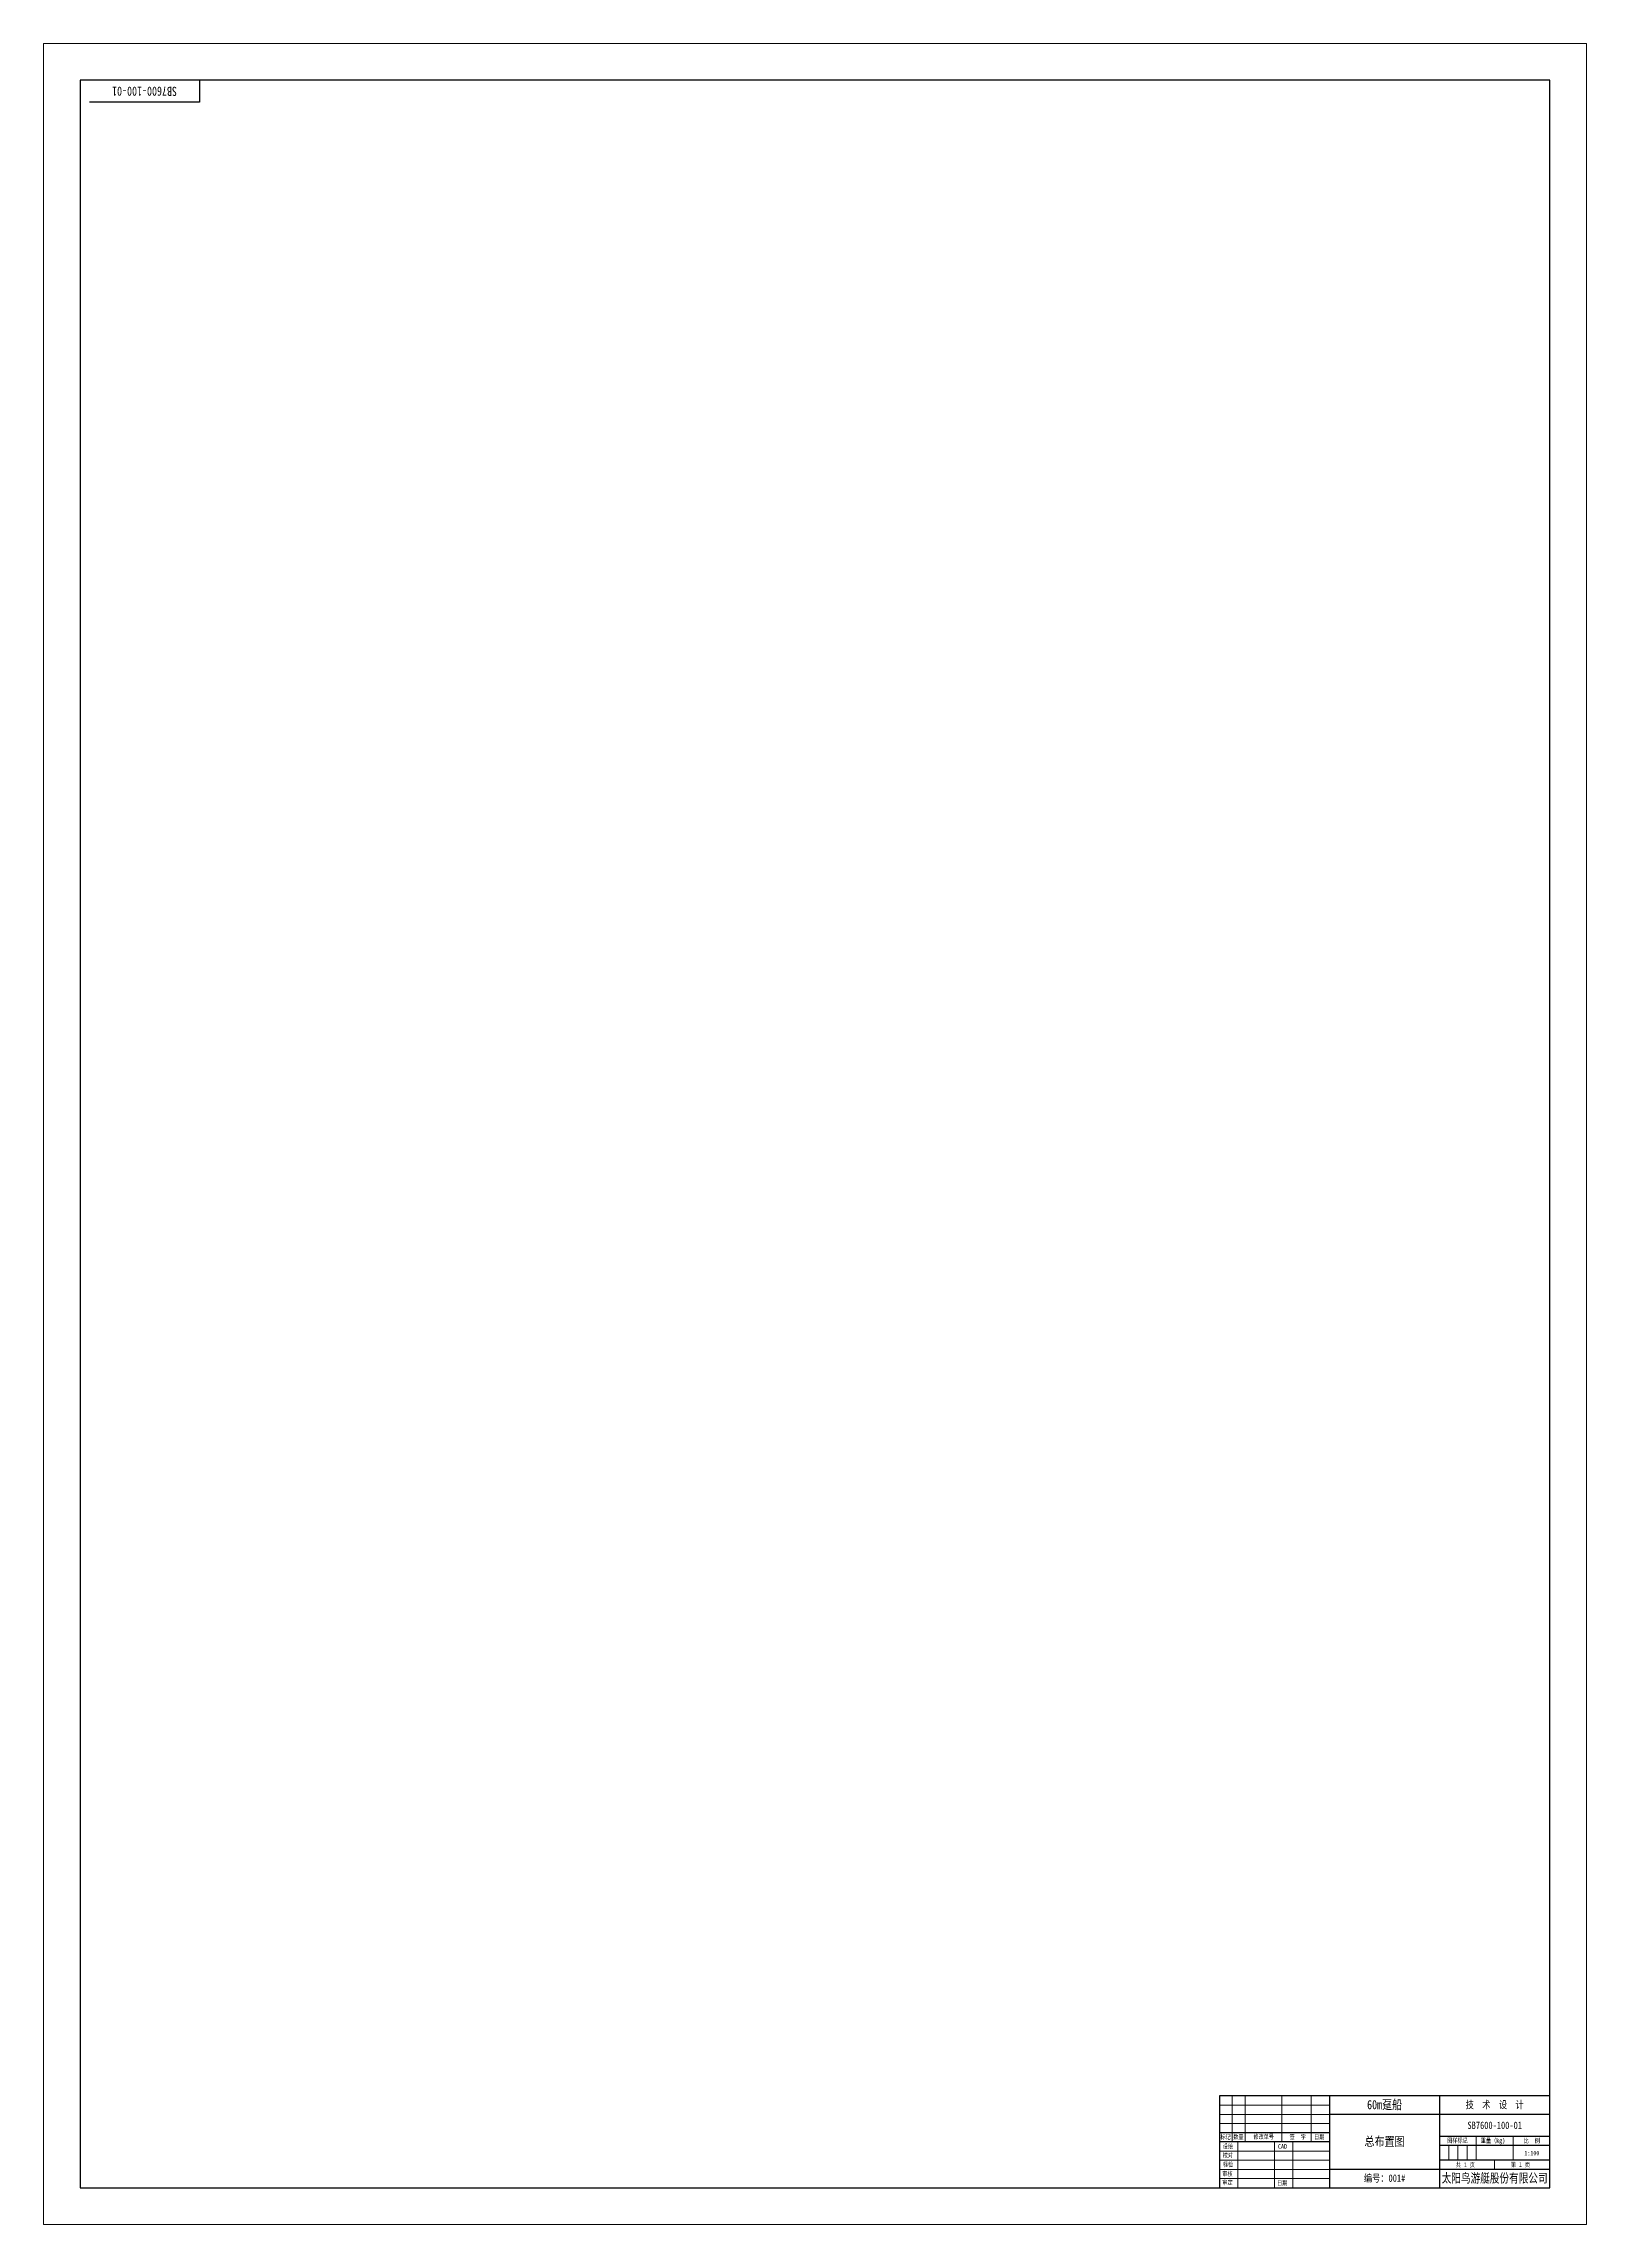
# Model space of a CAD drawing. Header units: millimetres. Extents: x -4702 to 3318, y -104 to 3616.
# Drawn here: x -4488 to -3647, y -104 to 1085 of the extents above; entities that cross this region are included whole.
import ezdxf
from ezdxf.enums import TextEntityAlignment as Align

# ---------------------------------------------------------------- set-up
doc = ezdxf.new("R2010")
doc.units = ezdxf.units.MM
doc.layers.add('TEXT', color=1, linetype='Continuous', lineweight=9)
doc.layers.add('图框', color=7, linetype='Continuous', lineweight=9)
doc.styles.add('图框', font='STFANGSO.TTF', dxfattribs={"width": 0.8})

msp = doc.modelspace()

# ---------------------------------------------------------------- linework, layer by layer
at = {"layer": '图框', "lineweight": 30}
for p, q in [((-4403.066, 1064.541), (-4403.066, 1052.541)), ((-4403.066, 1052.541), (-4463.066, 1052.541)), ((-3847.066, -34.459), (-3847.066, -84.459)), ((-3667.066, -34.459), (-3847.066, -34.459)), ((-3787.066, -34.459), (-3787.066, -84.459)), ((-3727.066, -34.459), (-3727.066, -84.459)), ((-3667.066, -44.459), (-3787.066, -44.459)), ((-3787.066, -54.459), (-3847.066, -54.459)), ((-3667.066, -56.459), (-3727.066, -56.459)), ((-3787.066, -59.459), (-3847.066, -59.459)), ((-3667.066, -61.459), (-3727.066, -61.459)), ((-3667.066, -69.459), (-3727.066, -69.459)), ((-3667.066, -74.459), (-3787.066, -74.459))]:
    msp.add_line(p, q, dxfattribs=at)
at = {"layer": '图框', "color": 7, "lineweight": 15}
for p, q in [((-3840.066, -34.459), (-3840.066, -59.459)), ((-3833.066, -34.459), (-3833.066, -59.459)), ((-3813.066, -34.459), (-3813.066, -59.459)), ((-3797.066, -34.459), (-3797.066, -59.459)), ((-3787.066, -39.459), (-3847.066, -39.459)), ((-3787.066, -44.459), (-3847.066, -44.459)), ((-3787.066, -49.459), (-3847.066, -49.459)), ((-3707.066, -56.459), (-3707.066, -69.459)), ((-3687.066, -56.459), (-3687.066, -69.459)), ((-3787.066, -64.459), (-3847.066, -64.459)), ((-3787.066, -69.459), (-3847.066, -69.459)), ((-3837.066, -59.459), (-3837.066, -84.459)), ((-3817.066, -59.459), (-3817.066, -84.459)), ((-3807.066, -59.459), (-3807.066, -84.459)), ((-3722.066, -61.459), (-3722.066, -69.459)), ((-3717.066, -61.459), (-3717.066, -69.459)), ((-3712.066, -61.459), (-3712.066, -69.459)), ((-3697.066, -74.459), (-3697.066, -69.459)), ((-3787.066, -74.459), (-3847.066, -74.459)), ((-3787.066, -79.459), (-3847.066, -79.459))]:
    msp.add_line(p, q, dxfattribs=at)
at = {"layer": '图框', "ltscale": 5}
msp.add_lwpolyline([(-4488.066, 1084.541), (-4488.066, -104.459), (-3647.066, -104.459), (-3647.066, 1084.541)], close=True, dxfattribs=at)
at = {"layer": '图框', "lineweight": 30}
msp.add_lwpolyline([(-4468.066, 1064.541), (-4468.066, -84.459), (-3667.066, -84.459), (-3667.066, 1064.541)], close=True, dxfattribs=at)

# ---------------------------------------------------------------- texts
at = {"layer": 'TEXT', "color": 7, "lineweight": 15, "style": '图框', "width": 0.8}
for s, p in [('标记', (-3846.541, -58.018)), ('数量', (-3839.541, -58.018)), (' 修改单号', (-3830.233, -57.882)), ('签  字', (-3808.84, -58.059)), ('日期', (-3795.463, -58.059)), ('校对', (-3845.31, -68.01)), ('标检', (-3845.23, -72.999)), ('设绘', (-3845.273, -63.147)), ('CAD', (-3815.149, -63.165)), ('审核', (-3845.527, -78.126)), ('审定', (-3845.504, -82.84)), ('日期', (-3815.665, -83.152))]:
    msp.add_text(s, height=2.5, dxfattribs=at).set_placement(p)
for s, p in [('图样标记', (-3717.37, -59.927)), ('重量（kg)', (-3697.972, -59.998)), ('比  例', (-3676.84, -60.079)), ('共 1 页', (-3713.043, -73.204)), ('第 1 页', (-3683.012, -73.114)), ('1:100', (-3676.797, -66.832))]:
    msp.add_text(s, height=2.5, dxfattribs=at).set_placement(p, align=Align.CENTER)
at = {"layer": 'TEXT', "color": 7, "lineweight": 15, "insert": (-4433.066, 1058.541), "char_height": 5, "width": 60, "attachment_point": 5, "rotation": 180, "style": '图框'}
msp.add_mtext('SB7600-100-01', dxfattribs=at)
at = {"layer": 'TEXT', "color": 7, "lineweight": 15, "insert": (-3757.066, -39.459), "char_height": 5, "width": 60, "attachment_point": 5, "line_spacing_factor": 0.72, "style": '图框'}
msp.add_mtext('60m趸船', dxfattribs=at)
at = {"layer": 'TEXT', "color": 7, "lineweight": 15, "attachment_point": 5, "style": '图框'}
for s, insert, char_height, width in [('技  术  设  计', (-3697.066, -39.459), 4, 60), ('总布置图', (-3757.066, -59.459), 5, 60), ('SB7600-100-01', (-3697.028, -50.459), 4, 59.92321), ('编号：001#', (-3757.066, -79.459), 4, 60), ('{\\fSTXinwei|b0|i0|c134|p2;\\W0.75;太阳鸟游艇股份有限公司}', (-3697.066, -79.459), 5, 60)]:
    msp.add_mtext(s, dxfattribs=dict(at, insert=insert, char_height=char_height, width=width))

doc.saveas('drawing.dxf')
